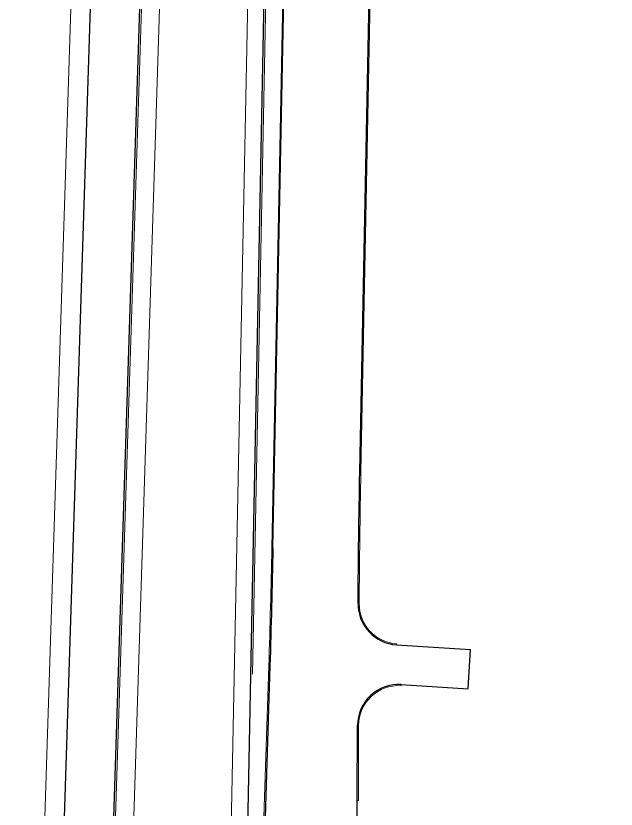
# Model space of a CAD drawing. Extents: x 2536801 to 2538856, y 7112140 to 7131569.
# Drawn here: x 2537896.8 to 2538262.4, y 7118882.1 to 7119365.6 of the extents above; entities that cross this region are included whole.
import ezdxf

# ---------------------------------------------------------------- set-up
doc = ezdxf.new("R2010")
doc.units = 0
doc.header["$LTSCALE"] = 100
doc.header["$MEASUREMENT"] = 0
for name, color, linetype, lineweight in [('D_BOC_FR', 3, 'Continuous', 13), ('D_CTB_1', 2, 'Continuous', 0), ('D_DRVWY_1', 6, 'Continuous', 30), ('D_EOS_FR', 3, 'Continuous', 30), ('D_EOS_ML', 7, 'Continuous', 30), ('D_EOT_ML', 7, 'Continuous', 13), ('D_FOC_FR', 3, 'Continuous', 30)]:
    doc.layers.add(name, color=color, linetype=linetype, lineweight=lineweight)

msp = doc.modelspace()

# ---------------------------------------------------------------- linework, layer by layer
at = {"layer": 'D_BOC_FR', "lineweight": 0}
for p, q in [((2538052.68, 7119041.43), (2538065.54, 7119689.04)), ((2538106.94, 7119087.55), (2538116.66, 7119577.37)), ((2538050.82, 7118969.47), (2538032.76, 7118402.62)), ((2538105.37, 7118887.37), (2538105.56, 7118933.29)), ((2538104.7, 7118887.37), (2538105.37, 7118887.37))]:
    msp.add_line(p, q, dxfattribs=at)
at = {"layer": 'D_BOC_FR', "lineweight": 0, "extrusion": (0, 0, -1)}
for centre, radius, start, end in [((-2544103.09, 7118968.5), 5997.33, 0.369587, 1.137409), ((-2532054.53, 7119160.52), 5999.33, 181.137409, 181.824925)]:
    msp.add_arc(centre, radius, start, end, dxfattribs=at)
at = {"layer": 'D_CTB_1', "linetype": 'Continuous', "lineweight": 0, "ltscale": 0.025}
for p, q in [((2537937.91, 7118262.38), (2538010.07, 7120527.23)), ((2538040.82, 7118964.46), (2538058.19, 7119839.32))]:
    msp.add_line(p, q, dxfattribs=at)
at = {"layer": 'D_DRVWY_1', "lineweight": 0}
for p, q in [((2538128.69, 7118982.22), (2538128.73, 7118982.88)), ((2538131.42, 7118958), (2538131.38, 7118957.34))]:
    msp.add_line(p, q, dxfattribs=at)
at = {"layer": 'D_DRVWY_1'}
for p, q in [((2538128.69, 7118982.22), (2538173.65, 7118979.47)), ((2538172.19, 7118955.53), (2538173.65, 7118979.47)), ((2538131.42, 7118958), (2538172.19, 7118955.51))]:
    msp.add_line(p, q, dxfattribs=at)
for centre, start, end in [((2538130.22, 7119007.17), 179.6291, 266.5011), ((2538129.89, 7118933.05), 86.5011, 179.7638)]:
    msp.add_arc(centre, 25, start, end, dxfattribs=at)
at = {"layer": 'D_DRVWY_1', "lineweight": 0}
for centre, start, end in [((2538130.22, 7119007.17), 179.6291, 266.5011), ((2538129.89, 7118933.05), 86.5011, 179.7638)]:
    msp.add_arc(centre, 24.33, start, end, dxfattribs=at)
at = {"layer": 'D_EOS_FR'}
msp.add_line((2538103.38, 7118566.86), (2538104.7, 7118887.37), dxfattribs=at)
at = {"layer": 'D_EOS_ML'}
for p, q in [((2537858.55, 7116745.35), (2538220.42, 7128102.78)), ((2537888.54, 7116744.4), (2538250.41, 7128101.82)), ((2538037.33, 7118839.46), (2538057.19, 7119839.34))]:
    msp.add_line(p, q, dxfattribs=at)
at = {"layer": 'D_EOT_ML'}
for p, q in [((2537846.56, 7116745.74), (2538208.43, 7128103.16)), ((2537900.53, 7116744.02), (2538262.4, 7128101.44)), ((2538047.19, 7119839.66), (2538027.34, 7118839.78))]:
    msp.add_line(p, q, dxfattribs=at)
at = {"layer": 'D_FOC_FR'}
for p, q in [((2538053.35, 7119041.42), (2538068.46, 7119802.76)), ((2538106.27, 7119087.56), (2538120.45, 7119801.73)), ((2538051.48, 7118969.45), (2538033.42, 7118402.6)), ((2538104.7, 7118887.37), (2538104.89, 7118933.15))]:
    msp.add_line(p, q, dxfattribs=at)
at = {"layer": 'D_FOC_FR', "extrusion": (0, 0, -1)}
for centre, radius, start, end in [((-2544103.09, 7118968.5), 5998, 0.370922, 1.137409), ((-2532054.53, 7119160.52), 6000, 181.137409, 181.824925)]:
    msp.add_arc(centre, radius, start, end, dxfattribs=at)

doc.saveas('drawing.dxf')
